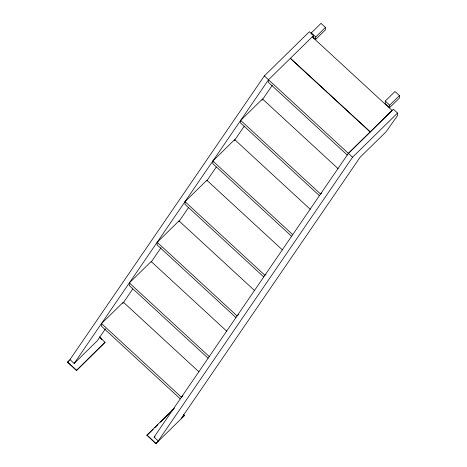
<?xml version="1.0" encoding="UTF-8"?>
<svg xmlns="http://www.w3.org/2000/svg" width="467" height="467" viewBox="0 0 467 467"><rect width="100%" height="100%" fill="white"/><g stroke="black" fill="none" stroke-linecap="round" stroke-linejoin="round"><path stroke-width="0.7" d="M198.936 371.843L123.341 302.161L101.526 323.567L101.467 326.205L180.28 398.853M226.769 331.208L151.168 261.526L129.359 282.926L129.301 285.565L208.113 358.218M183.403 414.282L184.447 415.566L155.844 443.65L146.936 435.121L174.5 408.059M254.597 290.573L179.001 220.885L157.192 242.291L157.134 244.93L235.946 317.583M155.844 443.65L158.249 440.976L352.55 157.227L397.528 113.067L393.348 109.214L348.37 153.374L154.069 437.124L158.249 440.976M282.43 249.938L206.834 180.25L185.025 201.656L184.967 204.295L263.779 276.949M310.263 209.304L234.667 139.615L212.859 161.022L212.794 163.66L291.612 236.314M338.096 168.669L262.501 98.981L240.686 120.387L240.628 123.025L319.44 195.679M99.331 336.783L105.093 342.416L76.477 370.489L67.569 362.275L69.974 359.602L264.334 75.911L309.329 31.762L313.509 35.615L268.513 79.764L268.455 82.402L347.267 155.05M311.273 34.12L311.302 32.894L321.027 23.35L325.464 27.442L325.411 29.888L315.68 39.438L313.217 37.167M315.68 39.438L315.739 36.986L325.464 27.442M385.269 101.082L385.217 103.534L389.653 107.62L399.378 98.076L399.431 95.624L394.994 91.532L385.269 101.082L389.706 105.168L389.653 107.62M397.528 113.067L397.47 115.693L386.051 131.805L360.022 157.356L181.342 418.304L184.453 415.251M76.477 370.489L105.098 342.095M313.45 38.241L313.509 35.615M69.974 359.602L74.154 363.454L268.513 79.764L264.334 75.911M105.489 328.768L97.259 340.787L74.154 363.454M122.786 303.521L132.669 289.091M151.203 262.04L161.086 247.609M178.797 221.761L188.68 207.336M206.799 180.881L216.268 167.058M234.387 140.608L244.27 126.178M261.981 100.329L272.279 85.298M146.93 435.437L153.17 429.313M154.735 427.778L157.852 424.713M160.455 422.162L173.455 409.396M154.069 437.124L155.091 436.12M67.569 362.275L69.128 360.74M389.706 105.168L399.431 95.624M348.4 153.404L370.208 131.998L290.328 58.357M321.611 193.005L320.572 194.027L240.686 120.387M265.951 274.275L264.912 275.297L185.025 201.656M238.637 314.402L237.078 315.931L157.192 242.291M182.971 395.677L181.412 397.201L101.526 323.567M311.302 32.894L315.739 36.986M312.213 36.875L392.099 110.516L370.29 131.922L290.404 58.282M268.513 79.764L352.55 157.227M212.859 161.022L292.745 234.662M129.359 282.926L209.245 356.566M99.85 337.583L101.946 339.515M67.575 361.954L76.483 370.173M146.936 435.121L155.85 443.335"/></g></svg>
